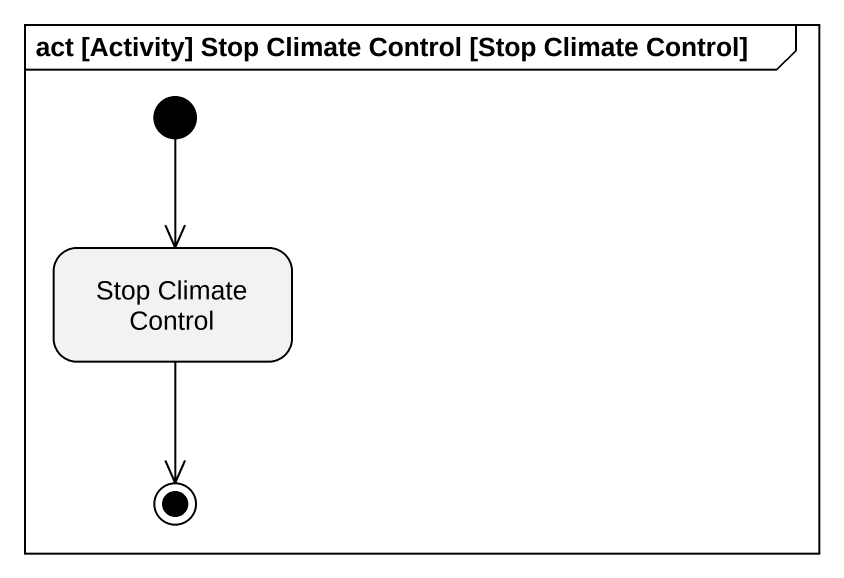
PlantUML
@startuml
mainframe act [Activity] Stop Climate Control [Stop Climate Control]
hide empty description
state "Stop Climate Control" as Stop_Climate_Control
[*] --> Stop_Climate_Control
Stop_Climate_Control --> [*]
@enduml
